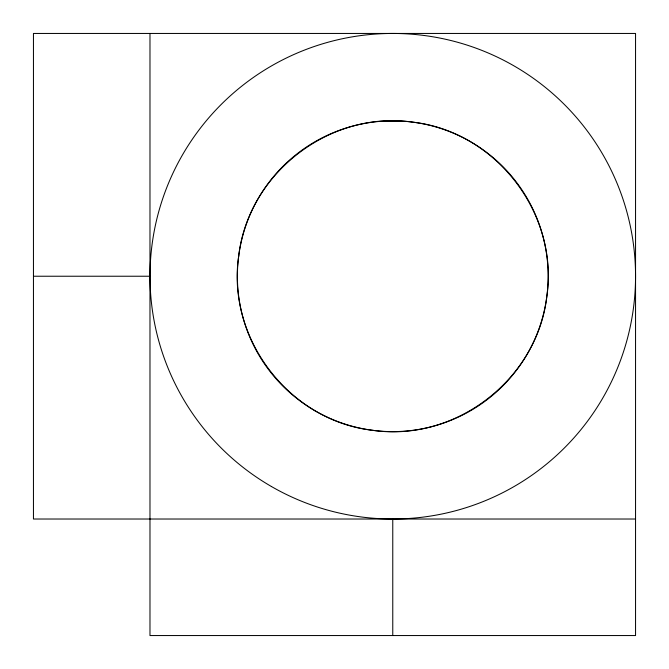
<?xml version="1.0" encoding="UTF-8"?>
<svg xmlns="http://www.w3.org/2000/svg" width="669" height="669" viewBox="0 0 669 669"><rect width="100%" height="100%" fill="white"/><g stroke="black" fill="none" stroke-linecap="round" stroke-linejoin="round"><path stroke-width="1" d="M383.053 121.49L402.479 121.49M33.45 276.23L149.981 276.23M635.55 519.019L33.45 519.019L33.45 33.45L635.55 33.45L635.55 635.55L149.981 635.55L149.981 33.45M392.77 519.019L392.77 635.55M238.716 255.951C226.373 338.455 289.602 420.851 372.482 430.284C454.987 442.627 537.391 379.398 546.816 296.518C559.167 214.013 495.938 131.609 413.049 122.184C330.545 109.833 248.149 173.062 238.716 255.951M271.38 486.488A242.78 242.78 0 0 0 635.55 276.23A242.78 242.78 0 0 0 271.38 65.98A242.78 242.78 0 0 0 271.38 486.488M315.074 410.799A155.384 155.384 0 0 0 548.145 276.23A155.384 155.384 0 0 0 315.074 141.669A155.384 155.384 0 0 0 315.074 410.799"/></g></svg>
